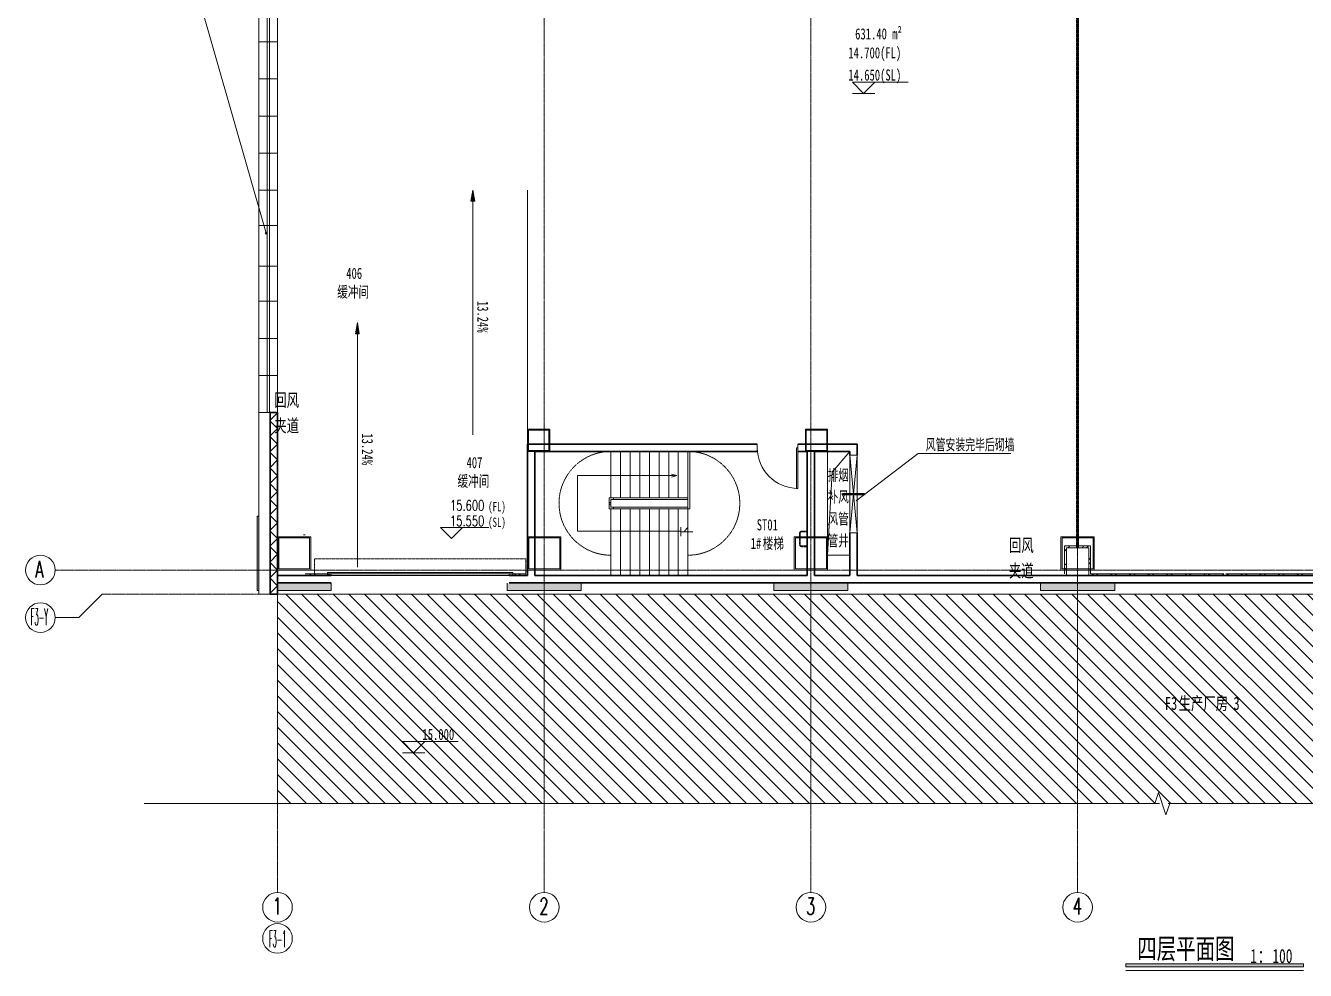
# Model space of a CAD drawing. Header units: millimetres. Extents: x -9989 to 57200, y -10803 to 41359.
# Drawn here: x -6800 to 27749, y -10803 to 14689 of the extents above; entities that cross this region are included whole.
import ezdxf

# ---------------------------------------------------------------- set-up
doc = ezdxf.new("R2010")
doc.units = ezdxf.units.MM
for name, pattern in [('划线_2_', [6.36, 3.18, -3.18]), ('对齐线', [6.36, 3.18, -3.18]), ('架空线', [3.97, 2.38, -1.59]), ('虚线', [6.36, 3.18, -3.18]), ('轴网线', [22.24, 12.7, -3.18, 3.18, -3.18])]:
    doc.linetypes.add(name, pattern=pattern)
doc.layers.get('0').update_dxf_attribs({"color": 8})
for name, color, linetype, lineweight in [('A-ANNO-NOTE', 8, 'Continuous', 18), ('A-AREA-IDEN', 8, 'Continuous', 18), ('A-DETL', 8, 'Continuous', 18), ('A-DETL-GENF', 8, 'Continuous', 18), ('A-DETL-MBND', 8, 'Continuous', 15), ('A-DETL-THIN', 8, 'Continuous', 15), ('A-DOOR', 8, 'Continuous', 15), ('A-DOOR-OPNG', 8, 'Continuous', 15), ('A-FLOR', 8, 'Continuous', 15), ('A-FLOR-HRAL', 8, 'Continuous', 15), ('A-GENM', 8, 'Continuous', 15), ('A-GLAZ', 8, 'Continuous', 15), ('A-WALL', 8, 'Continuous', 15), ('A-WALL-PATT', 8, 'Continuous', 35), ('G-ANNO-TEXT', 8, 'Continuous', 15), ('M-EQPM', 8, 'Continuous', 15), ('Q-SPCQ', 8, 'Continuous', 15), ('Q-SPCQ-HDLN', 8, '划线_2_', 15), ('S-COLS', 8, 'Continuous', 15), ('S-GRID', 8, 'Continuous', 15), ('S-GRID-IDEN', 8, 'Continuous', 18), ('S-STRS', 8, 'Continuous', 15)]:
    doc.layers.add(name, color=color, linetype=linetype, lineweight=lineweight)
doc.styles.add('RomanC', font='romanc__.ttf', dxfattribs={"width": 0.65, "height": 450})
doc.styles.add('RomanC_1', font='romanc__.ttf', dxfattribs={"width": 0.3, "height": 450})
doc.styles.add('RomanC_2', font='romanc__.ttf', dxfattribs={"width": 0.25, "height": 450})
doc.styles.add('RomanD', font='romand__.ttf', dxfattribs={"width": 0.7, "height": 280})
doc.styles.add('仿宋', font='', dxfattribs={"width": 0.7, "height": 300})
doc.styles.add('仿宋_1', font='', dxfattribs={"width": 0.7, "height": 350})
doc.styles.add('仿宋_2', font='', dxfattribs={"width": 0.7, "height": 5.5})
doc.styles.add('仿宋_3', font='', dxfattribs={"width": 0.7, "height": 3.8})
doc.styles.add('仿宋_4', font='', dxfattribs={"width": 0.65, "height": 300})
doc.styles.add('仿宋_5', font='', dxfattribs={"width": 0.7, "height": 250})
doc.styles.add('宋体', font='SimSun.ttf', dxfattribs={"width": 0.7, "height": 300})
doc.styles.get('仿宋').set_extended_font_data('FangSong')
doc.styles.get('仿宋_1').set_extended_font_data('FangSong')
doc.styles.get('仿宋_2').set_extended_font_data('FangSong')
doc.styles.get('仿宋_3').set_extended_font_data('FangSong')
doc.styles.get('仿宋_4').set_extended_font_data('FangSong')
doc.styles.get('仿宋_5').set_extended_font_data('FangSong')
pattern_1 = [(45, (0, 0), (-251.447, 251.447), []), (45, (0, 381), (-251.447, 251.447), [])]

# ---------------------------------------------------------------- blocks, each defined once
blk = doc.blocks.new('单扇平开防火门_带观察窗 - FM乙1123-664855-4F')
at = {"layer": 'A-DOOR'}
for p, q in [((510, -1100), (510, 0)), ((510, 0), (550, 0)), ((510, -125), (510, -700)), ((550, 0), (550, -1100)), ((550, -700), (550, -125)), ((510, -700), (510, -900)), ((510, -900), (510, -1100)), ((550, -900), (550, -700)), ((550, -1100), (550, -900)), ((550, -1100), (510, -1100)), ((510, -1100), (550, -1100))]:
    blk.add_line(p, q, dxfattribs=at)
blk.add_arc((550, 0), 1100, 180, 270, dxfattribs=at)
at = {"layer": 'A-DOOR-OPNG'}
for p, q in [((-550, 100), (-550, -100)), ((550, 99), (550, -100))]:
    blk.add_line(p, q, dxfattribs=at)
blk = doc.blocks.new('顶部扶栏类型 - 顶部扶栏_内部_-566161-4F')
at = {"layer": 'A-FLOR-HRAL'}
for p, q in [((8950, 1950), (9075, 1950)), ((8950, 1825), (8950, 1950)), ((8950, 1775), (8950, 1825)), ((9000, 1825), (8950, 1825)), ((8950, 1775), (9000, 1775)), ((8950, 1650), (8950, 1775)), ((9075, 1900), (9000, 1900)), ((9000, 1900), (9000, 1825)), ((9000, 1825), (9000, 1775)), ((9000, 1775), (9000, 1700)), ((9075, 1950), (11080, 1950)), ((9075, 1950), (9075, 1900)), ((11080, 1900), (9075, 1900)), ((9075, 1650), (8950, 1650)), ((9000, 1700), (9075, 1700)), ((9075, 1650), (9075, 1700)), ((9075, 1700), (11080, 1700)), ((11080, 1650), (9075, 1650))]:
    blk.add_line(p, q, dxfattribs=at)
blk = doc.blocks.new('顶部扶栏类型 - 顶部扶栏_内部_-V8-4F')
at = {"layer": 'A-FLOR-HRAL'}
for p, q in [((8950, 1950), (8950, 1825)), ((8950, 1825), (8950, 1775)), ((9000, 1900), (9000, 1825)), ((9000, 1825), (9000, 1775)), ((11080, 1950), (9075, 1950)), ((11080, 1900), (9075, 1900)), ((8950, 1650), (9075, 1650)), ((9000, 1700), (9075, 1700)), ((9075, 1700), (11080, 1700)), ((9075, 1650), (11080, 1650))]:
    blk.add_line(p, q, dxfattribs=at)
blk = doc.blocks.new('顶部扶栏类型 - 顶部扶栏_内部_-566401-4F')
at = {"layer": 'A-FLOR-HRAL'}
for p, q in [((11080, 3200), (11130, 3200)), ((11080, 1650), (11080, 3200)), ((11130, 3200), (11130, 1650)), ((11130, 1650), (11080, 1650))]:
    blk.add_line(p, q, dxfattribs=at)
blk = doc.blocks.new('顶部扶栏类型 - 顶部扶栏_内部_-V9-4F')
at = {"layer": 'A-FLOR-HRAL'}
for p, q in [((11080, 3200), (11130, 3200)), ((11080, 1650), (11080, 3200)), ((11130, 1650), (11130, 3200)), ((11080, 1650), (11130, 1650))]:
    blk.add_line(p, q, dxfattribs=at)
blk = doc.blocks.new('钢爬梯 - 标准-751291-4F')
at = {"layer": 'Q-SPCQ-HDLN'}
for p, q in [((-210, 0), (-190, 0)), ((-210, 0), (-210, -150)), ((-190, 0), (-190, -150)), ((-150, -190), (150, -190)), ((-150, -210), (150, -210)), ((190, 0), (210, 0)), ((190, -150), (190, 0)), ((210, -150), (210, 0))]:
    blk.add_line(p, q, dxfattribs=at)
for centre, radius, start, end in [((-150, -150), 60, 180, 270), ((-150, -150), 40, 180, 270), ((150, -150), 40, 270, 0), ((150, -150), 60, 270, 0)]:
    blk.add_arc(centre, radius, start, end, dxfattribs=at)
blk = doc.blocks.new('墙外卷帘门 - FJLM4830_3H_-847428-4F')
at = {"layer": 'A-DOOR', "linetype": '虚线'}
for p, q in [((2850, -100), (-2850, -100)), ((-2850, -100), (-2850, -550)), ((2850, -550), (2850, -100)), ((-2850, -550), (2850, -550))]:
    blk.add_line(p, q, dxfattribs=at)
at = {"layer": 'A-DOOR'}
for p, q in [((2500, -100), (-2500, -100)), ((-2500, -100), (-2500, -180)), ((-2500, -180), (2500, -180)), ((2500, -180), (2500, -100))]:
    blk.add_line(p, q, dxfattribs=at)
blk = doc.blocks.new('挡烟垂壁1 - 挡烟垂壁-1170658-4F')
at = {"layer": 'M-EQPM'}
for p, q in [((0, -15), (0, 15)), ((0, 15), (17746, 15)), ((0, -15), (17746, -15))]:
    blk.add_line(p, q, dxfattribs=at)
at = {"layer": 'M-EQPM', "linetype": '对齐线', "lineweight": 60}
blk.add_line((0, 0), (17746, 0), dxfattribs=at)
blk = doc.blocks.new('楼板洞口 - 楼板洞口-无翻边-1161634-4F')
at = {"layer": 'A-GENM'}
for p, q in [((0, 0), (0, 2800)), ((120, 2240), (600, 2800)), ((0, 0), (120, 2240)), ((600, 0), (0, 0))]:
    blk.add_line(p, q, dxfattribs=at)
blk = doc.blocks.new('矩形墙洞-A - 矩形墙洞-A-1162272-4F')
at = {"layer": 'A-GENM'}
for p, q in [((1175, 100), (-925, 100)), ((-925, 100), (-925, -100)), ((1175, -100), (-925, 100)), ((-925, -100), (1175, 100)), ((1175, -100), (1175, 100)), ((-925, -100), (1175, -100))]:
    blk.add_line(p, q, dxfattribs=at)
at = {"layer": 'A-GENM', "lineweight": 50}
blk.add_line((125, 300), (125, -300), dxfattribs=at)
blk = doc.blocks.new('LC1- 4100C - LC4-1215896-4F')
at = {"layer": 'A-GLAZ'}
for p, q in [((-4600, 247), (-4600, -253)), ((-4600, 247), (-4600, -253)), ((-4600, 247), (-4600, -253)), ((14400, 247), (-4600, 247)), ((-4600, 247), (-4600, -253)), ((14400, 30), (-4600, 30)), ((-3600, 247), (-3600, -253)), ((-2600, 247), (-2600, -253)), ((-1600, 247), (-1600, -253)), ((-650, 247), (-650, -253)), ((450, 247), (450, -253)), ((1400, 247), (1400, -253)), ((2400, 247), (2400, -253)), ((3400, 247), (3400, -253)), ((4400, 247), (4400, -253)), ((5400, 247), (5400, -253)), ((6350, 247), (6350, -253)), ((7450, 247), (7450, -253)), ((8400, 247), (8400, -253)), ((9400, 247), (9400, -253)), ((10400, 247), (10400, -253)), ((11400, 247), (11400, -253)), ((12400, 247), (12400, -253)), ((13400, 247), (13400, -253)), ((14400, 247), (14400, -253)), ((14400, -253), (14400, 247)), ((-4600, -37), (14400, -37)), ((-4600, -253), (14400, -253))]:
    blk.add_line(p, q, dxfattribs=at)
blk = doc.blocks.new('剖切号 - 剖切号-623005-4F')
at = {"layer": 'A-DETL-GENF'}
for p, q in [((0, 27486), (0, 78)), ((0, -157), (0, -27486))]:
    blk.add_line(p, q, dxfattribs=at)
blk = doc.blocks.new('下楼梯路径 - 顺砌剖面-937235-4F')
at = {"layer": 'A-DETL-GENF'}
for p, q in [((-964, 339), (-1109, 378)), ((-3644, -1161), (-3644, 339)), ((-3644, 339), (-964, 339)), ((-964, 339), (-1109, 300)), ((-864, -1161), (-3644, -1161))]:
    blk.add_line(p, q, dxfattribs=at)
blk = doc.blocks.new('轴网 - 宽度系数 0_65-155799-4F')
at = {"layer": 'S-GRID-IDEN'}
blk.add_circle((0, 0), 4, dxfattribs=at)
blk = doc.blocks.new('轴网 - 1_5mm-0_9-388333-4F')
at = {"layer": 'S-GRID-IDEN'}
blk.add_circle((0, 0), 4, dxfattribs=at)
blk = doc.blocks.new('钢_柱_方管 - RHS900X900X32-341526-4F')
at = {"layer": 'S-COLS'}
for p, q in [((-450, -450), (-450, 450)), ((-450, 450), (450, 450)), ((-418, -418), (-418, 418)), ((-418, 418), (418, 418)), ((418, 418), (418, -418)), ((450, 450), (450, -450)), ((450, -450), (-450, -450)), ((418, -418), (-418, -418))]:
    blk.add_line(p, q, dxfattribs=at)
blk = doc.blocks.new('钢_柱_方管 - RHS600X600X22-349043-4F')
at = {"layer": 'S-COLS'}
for p, q in [((-300, -300), (-300, 300)), ((-300, 300), (300, 300)), ((-278, -278), (-278, 278)), ((-278, 278), (278, 278)), ((278, 278), (278, -278)), ((300, 300), (300, -300)), ((300, -300), (-300, -300)), ((278, -278), (-278, -278))]:
    blk.add_line(p, q, dxfattribs=at)
blk = doc.blocks.new('钢_柱_方管 - RHS900X900X32-V2-4F')
at = {"layer": 'S-COLS'}
for p, q in [((-450, -450), (-450, 450)), ((-450, 450), (-15, 450)), ((-418, -418), (-418, 418)), ((-418, 418), (-15, 418)), ((15, 450), (450, 450)), ((15, 418), (418, 418)), ((418, 418), (418, -418)), ((450, 450), (450, -450)), ((450, -450), (-450, -450)), ((418, -418), (-418, -418))]:
    blk.add_line(p, q, dxfattribs=at)
blk = doc.blocks.new('砼_柱_矩形 - 1800X1800 2-351773-4F')
at = {"layer": 'A-DETL-MBND'}
h = blk.add_hatch(color=256, dxfattribs=at)
h.paths.add_polyline_path([(-950, -1000), (-950, 1000), (-1000, 1000), (-1000, -1000)], flags=0)
h.paths.add_polyline_path([(1000, -1000), (1000, -800), (-450, -800), (-450, -1000)], flags=0)
for p, q in [((-1000, 1000), (-950, 1000)), ((-1000, -1000), (-1000, 1000)), ((-950, -1000), (-1000, -1000)), ((1000, -1000), (-450, -1000)), ((1000, -805), (1000, -1000))]:
    blk.add_line(p, q, dxfattribs=at)
blk = doc.blocks.new('砼_柱_矩形 - 1800X1800 2-V5-4F')
at = {"layer": 'A-DETL-MBND'}
blk.add_hatch(color=8, dxfattribs=at).paths.add_polyline_path([(1000, -1000), (1000, -800), (-950, -800), (-950, -805), (-1000, -805), (-1000, -1000), (505, -1000)], flags=0)
at = {"layer": 'A-DETL-MBND', "color": 30}
for p, q in [((-1000, -1000), (-1000, -805)), ((1000, -1000), (-1000, -1000)), ((1000, -800), (1000, -1000))]:
    blk.add_line(p, q, dxfattribs=at)
blk = doc.blocks.new('砼_柱_矩形 - 1800X1800 2-V6-4F')
at = {"layer": 'A-DETL-MBND'}
blk.add_hatch(color=256, dxfattribs=at).paths.add_polyline_path([(1000, -1000), (1000, -800), (-1000, -800), (-1000, -1000)], flags=0)
for p, q in [((-1000, -1000), (-1000, -800)), ((1000, -1000), (-1000, -1000)), ((1000, -800), (1000, -1000))]:
    blk.add_line(p, q, dxfattribs=at)

msp = doc.modelspace()

# ---------------------------------------------------------------- hatches: boundary and pattern name
at = {"layer": 'A-ANNO-NOTE', "lineweight": 15}
for points in [[(5326, 9950), (5220, 9950), (5273, 10250)], [(2209, 6376), (2103, 6376), (2156, 6676)], [(27698, -10624), (27698, -10705), (22898, -10705), (22898, -10624)]]:
    msp.add_hatch(color=256, dxfattribs=at).paths.add_polyline_path(points, flags=0)
at = {"layer": 'A-DETL-GENF', "lineweight": 15}
h = msp.add_hatch(dxfattribs=at)
h.set_pattern_fill('FP_5', color=256, style=0, pattern_type=2)
h.set_pattern_definition([(135, (0, 0), (-212.132, -212.132), [])])
h.paths.add_polyline_path([(0, -6300), (51372, -6300), (51372, -650), (0, -650)], flags=0)
at = {"layer": 'A-WALL-PATT', "lineweight": 15}
h = msp.add_hatch(dxfattribs=at)
h.set_pattern_fill('FP_1', color=256, style=0, pattern_type=2)
h.set_pattern_definition([(45, (0, 0), (-212.132, 212.132), []), (135, (0, 0), (-212.132, -212.132), [])])
h.paths.add_polyline_path([(0, -650), (0, 4250), (-200, 4250), (-200, -650)], flags=0)
h.paths.add_polyline_path([(-200, 23250), (0, 23250), (0, 30450), (-200, 30450), (-200, 24670)], flags=0)
h = msp.add_hatch(dxfattribs=at)
h.set_pattern_fill('FP_3', color=256, style=0, pattern_type=2)
h.set_pattern_definition(pattern_1)
h.paths.add_polyline_path([(15700, 700), (15700, 950), (15650, 950), (15650, 700)], flags=0)
h = msp.add_hatch(dxfattribs=at)
h.set_pattern_fill('FP_3', color=256, style=0, pattern_type=2)
h.set_pattern_definition(pattern_1)
h.paths.add_polyline_path([(21300, 600), (21585, 600), (21585, 650), (21250, 650), (21250, 600)], flags=0)
h.paths.add_polyline_path([(21615, 600), (21900, 600), (21900, 650), (21615, 650), (21615, 626)], flags=0)
h = msp.add_hatch(dxfattribs=at)
h.set_pattern_fill('FP_3', color=256, style=0, pattern_type=2)
h.set_pattern_definition(pattern_1)
h.paths.add_polyline_path([(21300, -150), (21300, 600), (21250, 600), (21250, -150)], flags=0)
h = msp.add_hatch(dxfattribs=at)
h.set_pattern_fill('FP_3', color=256, style=0, pattern_type=2)
h.set_pattern_definition(pattern_1)
h.paths.add_polyline_path([(21950, -100), (21950, 650), (21900, 650), (21900, -100)], flags=0)
h = msp.add_hatch(dxfattribs=at)
h.set_pattern_fill('FP_3', color=256, style=0, pattern_type=2)
h.set_pattern_definition(pattern_1)
h.paths.add_polyline_path([(6750, -150), (6750, -100), (6250, -100), (6250, -150)], flags=0)
h.paths.add_polyline_path([(1450, -150), (1450, -100), (750, -100), (750, -150)], flags=0)
h = msp.add_hatch(dxfattribs=at)
h.set_pattern_fill('FP_3', color=256, style=0, pattern_type=2)
h.set_pattern_definition(pattern_1)
h.paths.add_polyline_path([(22630, -150), (25550, -150), (25550, -100), (21900, -100), (21900, -150)], flags=0)
h = msp.add_hatch(dxfattribs=at)
h.set_pattern_fill('FP_3', color=256, style=0, pattern_type=2)
h.set_pattern_definition(pattern_1)
h.paths.add_polyline_path([(25600, -150), (28450, -150), (28450, -100), (25600, -100)], flags=0)
at = {"layer": 'G-ANNO-TEXT'}
h = msp.add_hatch(color=256, dxfattribs=at)
edge = h.paths.add_edge_path(flags=0)
edge.add_arc((-305, 9091), 25, 0, 360)

# ---------------------------------------------------------------- linework, layer by layer
at = {"layer": 'A-ANNO-NOTE'}
for p, q in [((15523, 13162), (15823, 12862)), ((15523, 13162), (17023, 13162)), ((15823, 12862), (16123, 13162)), ((15523, 12862), (16123, 12862)), ((5220, 9950), (5273, 10250)), ((5273, 10250), (5220, 9950)), ((5273, 10250), (5326, 9950)), ((5273, 10250), (5326, 9950)), ((5220, 9950), (5326, 9950)), ((5326, 9950), (5220, 9950)), ((5273, 9950), (5273, 3650)), ((2103, 6376), (2156, 6676)), ((2156, 6676), (2103, 6376)), ((2156, 6676), (2209, 6376)), ((2156, 6676), (2209, 6376)), ((2103, 6376), (2209, 6376)), ((2209, 6376), (2103, 6376)), ((2156, 6376), (2156, 76)), ((15626, 1868), (17298, 3147)), ((17298, 3147), (19798, 3147)), ((5705, 1148), (4400, 1148)), ((4698, 849), (4400, 1148)), ((4698, 849), (4997, 1148)), ((3376, -4629), (3676, -4929)), ((3376, -4629), (4876, -4629)), ((3676, -4929), (3976, -4629)), ((3376, -4929), (3976, -4929)), ((23685, -6300), (23785, -6001)), ((23985, -6604), (23785, -6001)), ((23685, -6300), (23485, -6300)), ((24085, -6300), (23985, -6604)), ((24085, -6300), (24285, -6300)), ((27698, -10624), (22898, -10624)), ((22898, -10624), (22898, -10705)), ((22898, -10705), (27698, -10705)), ((27698, -10705), (27698, -10624)), ((22898, -10803), (27698, -10803))]:
    msp.add_line(p, q, dxfattribs=at)
msp.add_circle((0, -9941), 400, dxfattribs=at)
at = {"layer": 'A-DETL', "linetype": '虚线', "lineweight": 15}
for centre, start, end in [((9000, 1800), 90, 270), ((11080, 1800), 270, 90)]:
    msp.add_arc(centre, 1400, start, end, dxfattribs=at)
at = {"layer": 'A-DETL-THIN'}
for p, q in [((51372, -650), (0, -650)), ((0, -650), (0, -6300))]:
    msp.add_line(p, q, dxfattribs=at)
at = {"layer": 'A-FLOR'}
for p, q in [((6750, 10250), (6750, 3450)), ((14850, 400), (14850, 3200)), ((11080, 1650), (11080, -150)), ((15450, 400), (14850, 400))]:
    msp.add_line(p, q, dxfattribs=at)
at = {"layer": 'A-WALL'}
for p, q in [((-500, -650), (-500, 23250)), ((0, 23250), (0, 4250)), ((-200, 4250), (-500, 4250)), ((6750, -150), (6750, 3400)), ((750, 950), (700, 950)), ((21585, 650), (21250, 650)), ((21250, 650), (21250, -100)), ((21300, 600), (21585, 600)), ((21300, -150), (21300, 600)), ((21950, 650), (21615, 650)), ((21615, 600), (21900, 600)), ((21900, 600), (21900, -150)), ((21950, -100), (21950, 650)), ((750, -100), (6700, -100)), ((1450, -145), (1450, -100)), ((6250, -100), (6250, -145)), ((25550, -100), (21950, -100)), ((28450, -100), (25600, -100)), ((-500, -650), (-200, -650))]:
    msp.add_line(p, q, dxfattribs=at)
at = {"layer": 'A-WALL', "lineweight": 35}
for p, q in [((0, 4250), (-200, 4250)), ((-200, 4250), (-200, -650)), ((0, -650), (0, 4250)), ((12950, 3400), (6750, 3400)), ((6750, 3400), (6750, -150)), ((12950, 3200), (6950, 3200)), ((6950, -150), (6950, 3200)), ((14050, 3400), (15650, 3400)), ((14050, 3200), (14300, 3200)), ((14300, 3200), (14300, -150)), ((14500, 3200), (15450, 3200)), ((14500, -150), (14500, 3200)), ((15450, 3100), (15450, 3200)), ((15650, 3100), (15650, 3400)), ((15450, -150), (15450, 1000)), ((15650, -150), (15650, 1000)), ((1450, -150), (0, -150)), ((6750, -150), (6250, -150)), ((14300, -150), (6950, -150)), ((15450, -150), (14500, -150)), ((35900, -150), (15650, -150)), ((-200, -650), (0, -650)), ((0, -350), (1450, -350)), ((6250, -350), (50600, -350))]:
    msp.add_line(p, q, dxfattribs=at)
at = {"layer": 'G-ANNO-TEXT'}
msp.add_line((-305, 9091), (-2309, 16073), dxfattribs=at)
msp.add_circle((-305, 9091), 25, dxfattribs=at)
at = {"layer": 'S-GRID', "linetype": '轴网线'}
for p, q in [((0, -8700), (0, 39759)), ((7200, -8700), (7200, 39759)), ((14400, -8700), (14400, 39759)), ((21600, -8700), (21600, 39759)), ((-6000, 0), (56400, 0)), ((-4730, -650), (55130, -650))]:
    msp.add_line(p, q, dxfattribs=at)
at = {"layer": 'S-GRID'}
for p, q in [((-4730, -650), (-5365, -1285)), ((-5365, -1285), (-6000, -1285))]:
    msp.add_line(p, q, dxfattribs=at)
at = {"layer": 'S-STRS'}
for p, q in [((9000, 1950), (9000, 3200)), ((9260, 1950), (9260, 3200)), ((9520, 1950), (9520, 3200)), ((9780, 1950), (9780, 3200)), ((10040, 1950), (10040, 3200)), ((10300, 1950), (10300, 3200)), ((10560, 1950), (10560, 3200)), ((10820, 1950), (10820, 3200)), ((9000, 1700), (9000, 1900)), ((9260, 1900), (9000, 1900)), ((9520, 1900), (9260, 1900)), ((9780, 1900), (9520, 1900)), ((10040, 1900), (9780, 1900)), ((10300, 1900), (10040, 1900)), ((10560, 1900), (10300, 1900)), ((10820, 1900), (10560, 1900)), ((9000, 1700), (9260, 1700)), ((9000, 1650), (9000, -150)), ((9260, 1700), (9520, 1700)), ((9260, 1650), (9260, -150)), ((9520, 1700), (9780, 1700)), ((9520, 1650), (9520, -150)), ((9780, 1700), (10040, 1700)), ((9780, 1650), (9780, -150)), ((10040, 1700), (10300, 1700)), ((10040, 1650), (10040, -150)), ((10300, 1700), (10560, 1700)), ((10300, 1650), (10300, -150)), ((10560, 1700), (10820, 1700)), ((10560, 1650), (10560, -150)), ((10820, 1700), (11080, 1700)), ((10820, 1650), (10820, -150)), ((11080, 1650), (11080, -150))]:
    msp.add_line(p, q, dxfattribs=at)
at = {"layer": 'S-STRS', "linetype": '架空线'}
for p, q in [((9000, 1950), (9000, 3200)), ((9260, 1950), (9260, 3200)), ((9520, 1950), (9520, 3200)), ((9780, 1950), (9780, 3200)), ((10040, 1950), (10040, 3200)), ((10300, 1950), (10300, 3200)), ((10560, 1950), (10560, 3200)), ((10820, 1950), (10820, 3200)), ((9000, 1650), (9000, -150)), ((9260, 1650), (9260, -150)), ((9520, 1650), (9520, -150)), ((9780, 1650), (9780, -150)), ((10040, 1650), (10040, -150)), ((10300, 1650), (10300, -150)), ((10560, 1650), (10560, -150)), ((10820, 1650), (10820, -150))]:
    msp.add_line(p, q, dxfattribs=at)

# ---------------------------------------------------------------- block references
at = {"lineweight": 15}
for name, p in [('钢_柱_方管 - RHS600X600X22-349043-4F', (7050, 3500)), ('钢_柱_方管 - RHS600X600X22-349043-4F', (14550, 3500)), ('砼_柱_矩形 - 1800X1800 2-351773-4F', (450, 450)), ('钢_柱_方管 - RHS900X900X32-341526-4F', (450, 450)), ('钢_柱_方管 - RHS900X900X32-341526-4F', (7200, 450)), ('钢_柱_方管 - RHS900X900X32-341526-4F', (14400, 450)), ('钢_柱_方管 - RHS900X900X32-V2-4F', (21600, 450)), ('砼_柱_矩形 - 1800X1800 2-V5-4F', (7200, 450)), ('砼_柱_矩形 - 1800X1800 2-V6-4F', (14400, 450)), ('砼_柱_矩形 - 1800X1800 2-V6-4F', (21600, 450))]:
    msp.add_blockref(name, p, dxfattribs=at)
at = {"layer": 'A-DETL-GENF'}
msp.add_blockref('下楼梯路径 - 顺砌剖面-937235-4F', (11744, 2210), dxfattribs=at)
at = {"layer": 'A-DETL-GENF', "rotation": 89.9999999999995}
msp.add_blockref('剖切号 - 剖切号-623005-4F', (23886, -6300), dxfattribs=at)
at = {"layer": 'A-DOOR'}
msp.add_blockref('单扇平开防火门_带观察窗 - FM乙1123-664855-4F', (13500, 3300), dxfattribs=at)
at = {"layer": 'A-DOOR', "rotation": 180}
msp.add_blockref('墙外卷帘门 - FJLM4830_3H_-847428-4F', (3850, -250), dxfattribs=at)
at = {"layer": 'A-FLOR-HRAL'}
for name in ['顶部扶栏类型 - 顶部扶栏_内部_-566401-4F', '顶部扶栏类型 - 顶部扶栏_内部_-V9-4F', '顶部扶栏类型 - 顶部扶栏_内部_-566161-4F', '顶部扶栏类型 - 顶部扶栏_内部_-V8-4F']:
    msp.add_blockref(name, (0, 0), dxfattribs=at)
at = {"layer": 'A-GENM'}
msp.add_blockref('楼板洞口 - 楼板洞口-无翻边-1161634-4F', (14850, 400), dxfattribs=at)
at = {"layer": 'A-GENM', "rotation": 269.9999999999999}
msp.add_blockref('矩形墙洞-A - 矩形墙洞-A-1162272-4F', (15550, 2175), dxfattribs=at)
at = {"layer": 'A-GLAZ', "rotation": 90}
msp.add_blockref('LC1- 4100C - LC4-1215896-4F', (-253, 8850), dxfattribs=at)
at = {"layer": 'M-EQPM', "rotation": 89.99999999999991}
msp.add_blockref('挡烟垂壁1 - 挡烟垂壁-1170658-4F', (21600, 600), dxfattribs=at)
at = {"layer": 'Q-SPCQ', "rotation": 269.9999999999967}
msp.add_blockref('钢爬梯 - 标准-751291-4F', (14300, 840), dxfattribs=at)
at = {"layer": 'S-GRID-IDEN', "xscale": 99.99999999999993, "yscale": 99.99999999999993, "zscale": 99.99999999999993, "rotation": 269.9999999999994}
for name, p in [('轴网 - 宽度系数 0_65-155799-4F', (-6400, 0)), ('轴网 - 1_5mm-0_9-388333-4F', (-6400, -1285))]:
    msp.add_blockref(name, p, dxfattribs=at)
at = {"layer": 'S-GRID-IDEN', "xscale": 99.99999999999993, "yscale": 99.99999999999993, "zscale": 99.99999999999993}
for p in [(0, -9100), (7200, -9100), (14400, -9100), (21600, -9100)]:
    msp.add_blockref('轴网 - 宽度系数 0_65-155799-4F', p, dxfattribs=at)

# ---------------------------------------------------------------- texts
at = {"layer": 'A-ANNO-NOTE', "lineweight": 15, "attachment_point": 1}
for s, insert, char_height, width, style in [('14.700(FL)', (15411, 14106), 300, 1964.13, '仿宋'), ('14.650(SL)', (15411, 13506), 300, 1964.13, '仿宋'), ('风管安装完毕后砌墙', (17502, 3534), 300, 3282.91, '仿宋_4'), ('15.600', (4659, 1884), 280, 1245.82, 'RomanD'), ('(FL)', (5687, 1835), 250, 628.52, '仿宋_5'), ('15.550', (4659, 1464), 280, 1245.82, 'RomanD'), ('(SL)', (5687, 1415), 250, 628.52, '仿宋_5'), ('15.000', (3913, -4285), 300, 1178.48, '仿宋'), ('F3-1', (-232, -9726), 450, 551.16, 'RomanC_2'), ('四层平面图', (23209, -9940), 550, 3535.44, '仿宋_2'), ('\\f仿宋|b0|i0|c134|p49|;\\W.7;1', (26260, -10224), 380, 241.31, '仿宋_3'), ('\\f仿宋|b0|i0|c134|p49|;\\W.7;：', (26459, -10224), 380, 482.62, '仿宋_3'), ('100', (26857, -10224), 380, 723.92, '仿宋_3')]:
    msp.add_mtext(s, dxfattribs=dict(at, insert=insert, char_height=char_height, width=width, style=style))
at = {"layer": 'A-ANNO-NOTE', "lineweight": 15, "char_height": 300, "attachment_point": 1}
for s, insert, width, rotation, style in [('13.24%', (5695, 7262), 1144.81, 270, '宋体'), ('13.24%', (2578, 3688), 1144.81, 270, '宋体'), ('\\f仿宋|b0|i0|c134|p49|;\\W.7;下', (10888, 893), 370.38, 90, '仿宋')]:
    msp.add_mtext(s, dxfattribs=dict(at, insert=insert, width=width, rotation=rotation, style=style))
at = {"layer": 'A-AREA-IDEN', "lineweight": 15, "char_height": 300, "attachment_point": 1}
for s, insert, width, style in [('631.40 m²', (15594, 14617), 1717.21, '宋体'), ('406', (1856, 8155), 589.24, '仿宋'), ('缓冲间', (1613, 7655), 1178.48, '仿宋'), ('407', (5103, 3049), 589.24, '仿宋'), ('缓冲间', (4860, 2549), 1178.48, '仿宋'), ('ST01', (12937, 1369), 785.65, '仿宋'), ('1#', (12775, 868), 392.83, '仿宋'), ('楼梯', (13099, 868), 785.65, '仿宋')]:
    msp.add_mtext(s, dxfattribs=dict(at, insert=insert, width=width, style=style))
at = {"layer": 'G-ANNO-TEXT', "attachment_point": 1}
for s, insert, char_height, width, style in [('回风', (-87, 4759), 350, 897.89, '仿宋_1'), ('夹道', (-87, 4071), 350, 897.89, '仿宋_1'), ('排烟', (14851, 2710), 300, 785.65, '仿宋'), ('补风', (14851, 2122), 300, 785.65, '仿宋'), ('风管', (14851, 1533), 300, 785.65, '仿宋'), ('管井', (14851, 944), 300, 785.65, '仿宋'), ('回风', (19745, 843), 350, 897.89, '仿宋_1'), ('夹道', (19745, 155), 350, 897.89, '仿宋_1'), ('F3', (23955, -3423), 350, 448.94, '仿宋_1'), ('生产厂房', (24326, -3423), 350, 1795.78, '仿宋_1'), ('\\f仿宋|b0|i0|c134|p49|;\\W.7;3', (25807, -3423), 350, 224.47, '仿宋_1')]:
    msp.add_mtext(s, dxfattribs=dict(at, insert=insert, char_height=char_height, width=width, style=style))
at = {"layer": 'S-GRID-IDEN', "lineweight": 15, "char_height": 450, "attachment_point": 1}
for s, insert, width, style in [('\\fRomanC|b0|i0|c134|p2|;\\W.65;A', (-6538, 244), 333.5, 'RomanC'), ('F3-Y', (-6665, -1041), 668.61, 'RomanC_1'), ('\\fRomanC|b0|i0|c134|p2|;\\W.65;1', (-132, -8846), 333.5, 'RomanC'), ('\\fRomanC|b0|i0|c134|p2|;\\W.65;2', (7068, -8846), 333.5, 'RomanC'), ('\\fRomanC|b0|i0|c134|p2|;\\W.65;3', (14268, -8846), 333.5, 'RomanC'), ('\\fRomanC|b0|i0|c134|p2|;\\W.65;4', (21468, -8846), 333.5, 'RomanC')]:
    msp.add_mtext(s, dxfattribs=dict(at, insert=insert, width=width, style=style))

doc.saveas('drawing.dxf')
